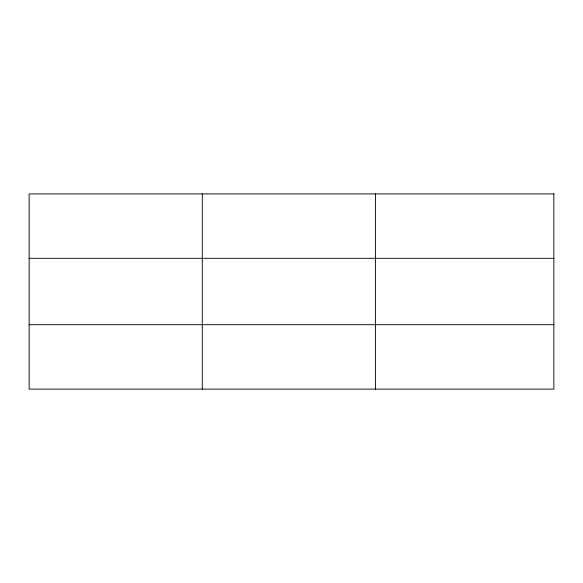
<?xml version="1.0" encoding="UTF-8"?>
<svg xmlns="http://www.w3.org/2000/svg" width="583" height="583" viewBox="0 0 583 583"><rect width="100%" height="100%" fill="white"/><g stroke="black" fill="none" stroke-linecap="round" stroke-linejoin="round"><path stroke-width="0.87" d="M202.301 389.094L202.301 193.906M375.452 389.094L375.452 193.906M29.15 258.32L553.85 258.32M29.15 324.68L553.85 324.68M553.85 193.906L553.85 389.094L29.15 389.094L29.15 193.906L553.85 193.906"/></g></svg>
